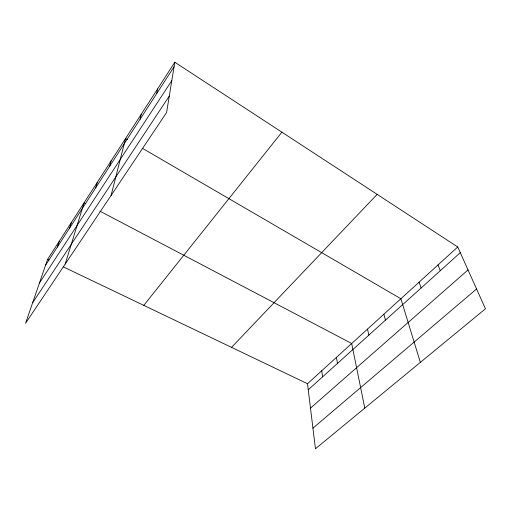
<?xml version="1.0" encoding="UTF-8"?>
<svg xmlns="http://www.w3.org/2000/svg" width="511" height="511" viewBox="0 0 511 511"><rect width="100%" height="100%" fill="white"/><g stroke="black" fill="none" stroke-linecap="round" stroke-linejoin="round"><path stroke-width="0.77" d="M174.813 62.246L166.592 112.522L25.55 323.297L47.593 259.339L174.813 62.246L457.741 246.992L485.45 308.797L315.447 448.754L307.501 383.716L457.741 246.992M156.641 93.679L157.586 88.933M140.059 119.287L141.196 114.33M111.079 195.483L125.585 138.513L127.622 139.701M109.661 166.228L111.123 160.92M95.704 187.793L97.301 182.338M65.191 264.059L84.072 202.829L85.446 203.557M69.566 228.149L71.399 222.464M57.321 247.069L59.25 241.281M45.568 265.209L174.079 66.743M39.417 283.068L171.817 80.572M32.627 302.768L169.282 96.081M143.795 305.38L281.906 132.177M231.553 347.371L377.15 194.365M308.242 389.791L460.283 252.67M310.484 408.142L468.025 269.936M312.93 428.154L476.565 288.977M47.593 259.339L49.03 260.029M63.421 266.914L307.501 383.716M99.913 211.158L351.683 343.507L364.797 408.129M142.588 148.414L400.873 298.743L420.361 362.382M438.016 264.941L440.297 270.696M419.077 282.174L421.109 288M383.87 314.214L385.46 320.148M367.486 329.129L368.885 335.101M336.442 357.381L337.49 363.417M321.719 370.775L322.613 376.837"/></g></svg>
